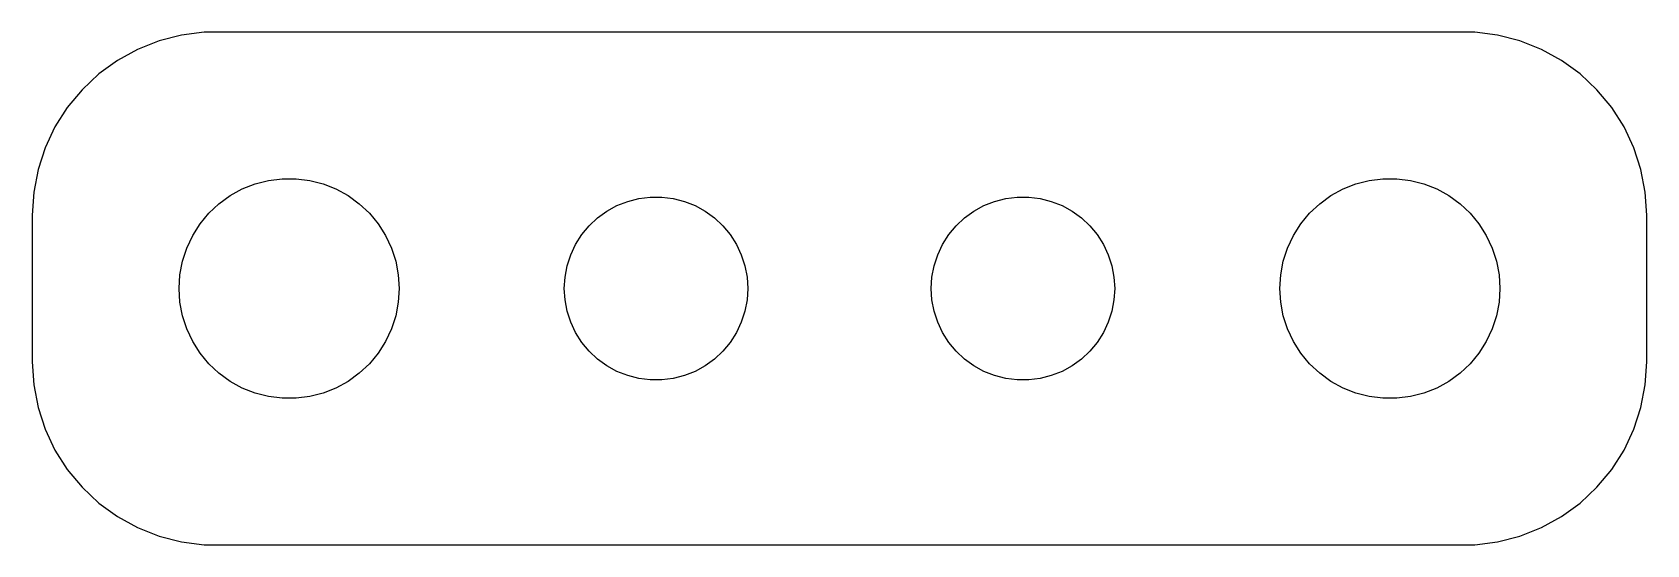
# Model space of a CAD drawing. Header units: metres. Extents: x -22 to 22, y 17 to 31.
import ezdxf

# ---------------------------------------------------------------- set-up
doc = ezdxf.new("R2010")
doc.units = ezdxf.units.M

msp = doc.modelspace()

# ---------------------------------------------------------------- linework, layer by layer
for p, q in [((-17.9369, 30.9114), (-18.5451, 30.7553)), ((-17.3139, 30.9901), (-17.9369, 30.9114)), ((17.3139, 30.9901), (-17.3139, 30.9901)), ((17.9369, 30.9114), (17.3139, 30.9901)), ((18.5451, 30.7553), (17.9369, 30.9114)), ((-19.1289, 30.5241), (-19.6791, 30.2216)), ((-18.5451, 30.7553), (-19.1289, 30.5241)), ((19.1289, 30.5241), (18.5451, 30.7553)), ((19.6791, 30.2216), (19.1289, 30.5241)), ((-19.6791, 30.2216), (-20.1871, 29.8526)), ((20.1871, 29.8526), (19.6791, 30.2216)), ((-20.1871, 29.8526), (-20.6448, 29.4227)), ((20.6448, 29.4227), (20.1871, 29.8526)), ((-20.6448, 29.4227), (-21.0451, 28.9389)), ((21.0451, 28.9389), (20.6448, 29.4227)), ((-21.0451, 28.9389), (-21.3815, 28.4088)), ((21.3815, 28.4088), (21.0451, 28.9389)), ((-21.3815, 28.4088), (-21.6489, 27.8406)), ((21.6489, 27.8406), (21.3815, 28.4088)), ((-21.6489, 27.8406), (-21.8429, 27.2434)), ((21.8429, 27.2434), (21.6489, 27.8406)), ((-21.8429, 27.2434), (-21.9606, 26.6267)), ((-16.2773, 26.7145), (-15.927, 26.8532)), ((-15.927, 26.8532), (-15.5621, 26.9469)), ((-15.5621, 26.9469), (-15.1884, 26.9941)), ((-15.1884, 26.9941), (-14.8116, 26.9941)), ((-14.8116, 26.9941), (-14.4379, 26.9469)), ((-14.4379, 26.9469), (-14.0729, 26.8532)), ((-14.0729, 26.8532), (-13.7227, 26.7145)), ((13.7227, 26.7145), (14.0729, 26.8532)), ((14.0729, 26.8532), (14.4379, 26.9469)), ((14.4379, 26.9469), (14.8116, 26.9941)), ((14.8116, 26.9941), (15.1884, 26.9941)), ((15.1884, 26.9941), (15.5621, 26.9469)), ((15.5621, 26.9469), (15.927, 26.8532)), ((15.927, 26.8532), (16.2773, 26.7145)), ((21.9606, 26.6267), (21.8429, 27.2434)), ((-21.9606, 26.6267), (-22, 26)), ((-16.9123, 26.3115), (-16.6075, 26.533)), ((-16.6075, 26.533), (-16.2773, 26.7145)), ((-13.7227, 26.7145), (-13.3925, 26.533)), ((-13.3925, 26.533), (-13.0877, 26.3115)), ((-5.77254, 26.3776), (-5.46844, 26.4557)), ((-5.46844, 26.4557), (-5.15697, 26.4951)), ((-5.15697, 26.4951), (-4.84302, 26.4951)), ((-4.84302, 26.4951), (-4.53154, 26.4557)), ((-4.53154, 26.4557), (-4.22745, 26.3776)), ((4.22745, 26.3776), (4.53154, 26.4557)), ((4.53154, 26.4557), (4.84302, 26.4951)), ((4.84302, 26.4951), (5.15697, 26.4951)), ((5.15697, 26.4951), (5.46844, 26.4557)), ((5.46844, 26.4557), (5.77254, 26.3776)), ((13.0877, 26.3115), (13.3925, 26.533)), ((13.3925, 26.533), (13.7227, 26.7145)), ((16.2773, 26.7145), (16.6075, 26.533)), ((16.6075, 26.533), (16.9123, 26.3115)), ((22, 26), (21.9606, 26.6267)), ((-22, 26), (-22, 22)), ((-17.427, 25.7634), (-17.1869, 26.0536)), ((-17.1869, 26.0536), (-16.9123, 26.3115)), ((-13.0877, 26.3115), (-12.8131, 26.0536)), ((-12.8131, 26.0536), (-12.5729, 25.7634)), ((-6.59355, 25.9263), (-6.33955, 26.1108)), ((-6.33955, 26.1108), (-6.06444, 26.2621)), ((-6.06444, 26.2621), (-5.77254, 26.3776)), ((-4.22745, 26.3776), (-3.93555, 26.2621)), ((-3.93555, 26.2621), (-3.66043, 26.1108)), ((-3.66043, 26.1108), (-3.40643, 25.9263)), ((3.40643, 25.9263), (3.66043, 26.1108)), ((3.66043, 26.1108), (3.93555, 26.2621)), ((3.93555, 26.2621), (4.22745, 26.3776)), ((5.77254, 26.3776), (6.06444, 26.2621)), ((6.06444, 26.2621), (6.33955, 26.1108)), ((6.33955, 26.1108), (6.59355, 25.9263)), ((12.5729, 25.7634), (12.8131, 26.0536)), ((12.8131, 26.0536), (13.0877, 26.3115)), ((16.9123, 26.3115), (17.1869, 26.0536)), ((17.1869, 26.0536), (17.427, 25.7634)), ((22, 22), (22, 26)), ((-17.6289, 25.4453), (-17.427, 25.7634)), ((-12.5729, 25.7634), (-12.3711, 25.4453)), ((-7.02254, 25.4695), (-6.82242, 25.7114)), ((-6.82242, 25.7114), (-6.59355, 25.9263)), ((-3.40643, 25.9263), (-3.17757, 25.7114)), ((-3.17757, 25.7114), (-2.97745, 25.4695)), ((2.97745, 25.4695), (3.17757, 25.7114)), ((3.17757, 25.7114), (3.40643, 25.9263)), ((6.59355, 25.9263), (6.82242, 25.7114)), ((6.82242, 25.7114), (7.02254, 25.4695)), ((12.3711, 25.4453), (12.5729, 25.7634)), ((17.427, 25.7634), (17.6289, 25.4453)), ((-17.9057, 24.7461), (-17.7893, 25.1044)), ((-17.7893, 25.1044), (-17.6289, 25.4453)), ((-12.3711, 25.4453), (-12.2107, 25.1044)), ((-12.2107, 25.1044), (-12.0942, 24.7461)), ((-7.32443, 24.9203), (-7.19077, 25.2044)), ((-7.19077, 25.2044), (-7.02254, 25.4695)), ((-2.97745, 25.4695), (-2.80922, 25.2044)), ((-2.80922, 25.2044), (-2.67555, 24.9203)), ((2.67555, 24.9203), (2.80922, 25.2044)), ((2.80922, 25.2044), (2.97745, 25.4695)), ((7.02254, 25.4695), (7.19077, 25.2044)), ((7.19077, 25.2044), (7.32443, 24.9203)), ((12.0942, 24.7461), (12.2107, 25.1044)), ((12.2107, 25.1044), (12.3711, 25.4453)), ((17.6289, 25.4453), (17.7893, 25.1044)), ((17.7893, 25.1044), (17.9057, 24.7461)), ((-17.9763, 24.376), (-17.9057, 24.7461)), ((-12.0942, 24.7461), (-12.0237, 24.376)), ((-7.42145, 24.6217), (-7.32443, 24.9203)), ((-2.67555, 24.9203), (-2.57854, 24.6217)), ((2.57854, 24.6217), (2.67555, 24.9203)), ((7.32443, 24.9203), (7.42145, 24.6217)), ((12.0237, 24.376), (12.0942, 24.7461)), ((17.9057, 24.7461), (17.9763, 24.376)), ((-18, 24), (-17.9763, 24.376)), ((-12.0237, 24.376), (-12, 24)), ((-7.5, 24), (-7.48029, 24.3133)), ((-7.48029, 24.3133), (-7.42145, 24.6217)), ((-2.57854, 24.6217), (-2.5197, 24.3133)), ((-2.5197, 24.3133), (-2.5, 24)), ((2.5, 24), (2.5197, 24.3133)), ((2.5197, 24.3133), (2.57854, 24.6217)), ((7.42145, 24.6217), (7.48029, 24.3133)), ((7.48029, 24.3133), (7.5, 24)), ((12, 24), (12.0237, 24.376)), ((17.9763, 24.376), (18, 24)), ((-17.9763, 23.624), (-18, 24)), ((-12, 24), (-12.0237, 23.624)), ((-7.48029, 23.6867), (-7.5, 24)), ((-2.5, 24), (-2.5197, 23.6867)), ((2.5197, 23.6867), (2.5, 24)), ((7.5, 24), (7.48029, 23.6867)), ((12.0237, 23.624), (12, 24)), ((18, 24), (17.9763, 23.624)), ((-17.9057, 23.2539), (-17.9763, 23.624)), ((-12.0237, 23.624), (-12.0942, 23.2539)), ((-7.42145, 23.3783), (-7.48029, 23.6867)), ((-7.32443, 23.0797), (-7.42145, 23.3783)), ((-2.57854, 23.3783), (-2.67555, 23.0797)), ((-2.5197, 23.6867), (-2.57854, 23.3783)), ((2.57854, 23.3783), (2.5197, 23.6867)), ((2.67555, 23.0797), (2.57854, 23.3783)), ((7.42145, 23.3783), (7.32443, 23.0797)), ((7.48029, 23.6867), (7.42145, 23.3783)), ((12.0942, 23.2539), (12.0237, 23.624)), ((17.9763, 23.624), (17.9057, 23.2539)), ((-17.7893, 22.8956), (-17.9057, 23.2539)), ((-17.6289, 22.5547), (-17.7893, 22.8956)), ((-12.2107, 22.8956), (-12.3711, 22.5547)), ((-12.0942, 23.2539), (-12.2107, 22.8956)), ((-7.19077, 22.7956), (-7.32443, 23.0797)), ((-2.67555, 23.0797), (-2.80922, 22.7956)), ((2.80922, 22.7956), (2.67555, 23.0797)), ((7.32443, 23.0797), (7.19077, 22.7956)), ((12.2107, 22.8956), (12.0942, 23.2539)), ((12.3711, 22.5547), (12.2107, 22.8956)), ((17.7893, 22.8956), (17.6289, 22.5547)), ((17.9057, 23.2539), (17.7893, 22.8956)), ((-17.427, 22.2366), (-17.6289, 22.5547)), ((-12.3711, 22.5547), (-12.5729, 22.2366)), ((-7.02254, 22.5305), (-7.19077, 22.7956)), ((-6.82242, 22.2886), (-7.02254, 22.5305)), ((-2.97745, 22.5305), (-3.17757, 22.2886)), ((-2.80922, 22.7956), (-2.97745, 22.5305)), ((2.97745, 22.5305), (2.80922, 22.7956)), ((3.17757, 22.2886), (2.97745, 22.5305)), ((7.02254, 22.5305), (6.82242, 22.2886)), ((7.19077, 22.7956), (7.02254, 22.5305)), ((12.5729, 22.2366), (12.3711, 22.5547)), ((17.6289, 22.5547), (17.427, 22.2366)), ((-22, 22), (-21.9606, 21.3733)), ((-17.1869, 21.9464), (-17.427, 22.2366)), ((-12.5729, 22.2366), (-12.8131, 21.9464)), ((-6.59355, 22.0737), (-6.82242, 22.2886)), ((-6.33955, 21.8892), (-6.59355, 22.0737)), ((-3.40643, 22.0737), (-3.66043, 21.8892)), ((-3.17757, 22.2886), (-3.40643, 22.0737)), ((3.40643, 22.0737), (3.17757, 22.2886)), ((3.66043, 21.8892), (3.40643, 22.0737)), ((6.59355, 22.0737), (6.33955, 21.8892)), ((6.82242, 22.2886), (6.59355, 22.0737)), ((12.8131, 21.9464), (12.5729, 22.2366)), ((17.427, 22.2366), (17.1869, 21.9464)), ((21.9606, 21.3733), (22, 22)), ((-16.9123, 21.6885), (-17.1869, 21.9464)), ((-16.6075, 21.467), (-16.9123, 21.6885)), ((-13.0877, 21.6885), (-13.3925, 21.467)), ((-12.8131, 21.9464), (-13.0877, 21.6885)), ((-6.06444, 21.7379), (-6.33955, 21.8892)), ((-5.77254, 21.6224), (-6.06444, 21.7379)), ((-5.46844, 21.5443), (-5.77254, 21.6224)), ((-4.22745, 21.6224), (-4.53154, 21.5443)), ((-3.93555, 21.7379), (-4.22745, 21.6224)), ((-3.66043, 21.8892), (-3.93555, 21.7379)), ((3.93555, 21.7379), (3.66043, 21.8892)), ((4.22745, 21.6224), (3.93555, 21.7379)), ((4.53154, 21.5443), (4.22745, 21.6224)), ((5.77254, 21.6224), (5.46844, 21.5443)), ((6.06444, 21.7379), (5.77254, 21.6224)), ((6.33955, 21.8892), (6.06444, 21.7379)), ((13.0877, 21.6885), (12.8131, 21.9464)), ((13.3925, 21.467), (13.0877, 21.6885)), ((16.9123, 21.6885), (16.6075, 21.467)), ((17.1869, 21.9464), (16.9123, 21.6885)), ((-21.9606, 21.3733), (-21.8429, 20.7566)), ((-16.2773, 21.2855), (-16.6075, 21.467)), ((-15.927, 21.1468), (-16.2773, 21.2855)), ((-15.5621, 21.0531), (-15.927, 21.1468)), ((-14.0729, 21.1468), (-14.4379, 21.0531)), ((-13.7227, 21.2855), (-14.0729, 21.1468)), ((-13.3925, 21.467), (-13.7227, 21.2855)), ((-5.15697, 21.5049), (-5.46844, 21.5443)), ((-4.84302, 21.5049), (-5.15697, 21.5049)), ((-4.53154, 21.5443), (-4.84302, 21.5049)), ((4.84302, 21.5049), (4.53154, 21.5443)), ((5.15697, 21.5049), (4.84302, 21.5049)), ((5.46844, 21.5443), (5.15697, 21.5049)), ((13.7227, 21.2855), (13.3925, 21.467)), ((14.0729, 21.1468), (13.7227, 21.2855)), ((14.4379, 21.0531), (14.0729, 21.1468)), ((15.927, 21.1468), (15.5621, 21.0531)), ((16.2773, 21.2855), (15.927, 21.1468)), ((16.6075, 21.467), (16.2773, 21.2855)), ((21.8429, 20.7566), (21.9606, 21.3733)), ((-21.8429, 20.7566), (-21.6489, 20.1594)), ((-15.1884, 21.0059), (-15.5621, 21.0531)), ((-14.8116, 21.0059), (-15.1884, 21.0059)), ((-14.4379, 21.0531), (-14.8116, 21.0059)), ((14.8116, 21.0059), (14.4379, 21.0531)), ((15.1884, 21.0059), (14.8116, 21.0059)), ((15.5621, 21.0531), (15.1884, 21.0059)), ((21.6489, 20.1594), (21.8429, 20.7566)), ((-21.6489, 20.1594), (-21.3815, 19.5912)), ((21.3815, 19.5912), (21.6489, 20.1594)), ((-21.3815, 19.5912), (-21.0451, 19.0611)), ((21.0451, 19.0611), (21.3815, 19.5912)), ((-21.0451, 19.0611), (-20.6448, 18.5773)), ((20.6448, 18.5773), (21.0451, 19.0611)), ((-20.6448, 18.5773), (-20.1871, 18.1474)), ((20.1871, 18.1474), (20.6448, 18.5773)), ((-20.1871, 18.1474), (-19.6791, 17.7784)), ((19.6791, 17.7784), (20.1871, 18.1474)), ((-19.6791, 17.7784), (-19.1289, 17.4759)), ((19.1289, 17.4759), (19.6791, 17.7784)), ((-19.1289, 17.4759), (-18.5451, 17.2447)), ((-18.5451, 17.2447), (-17.9369, 17.0886)), ((17.9369, 17.0886), (18.5451, 17.2447)), ((18.5451, 17.2447), (19.1289, 17.4759)), ((-17.9369, 17.0886), (-17.3139, 17.0099)), ((-17.3139, 17.0099), (17.3139, 17.0099)), ((17.3139, 17.0099), (17.9369, 17.0886))]:
    msp.add_line(p, q)

doc.saveas('drawing.dxf')
